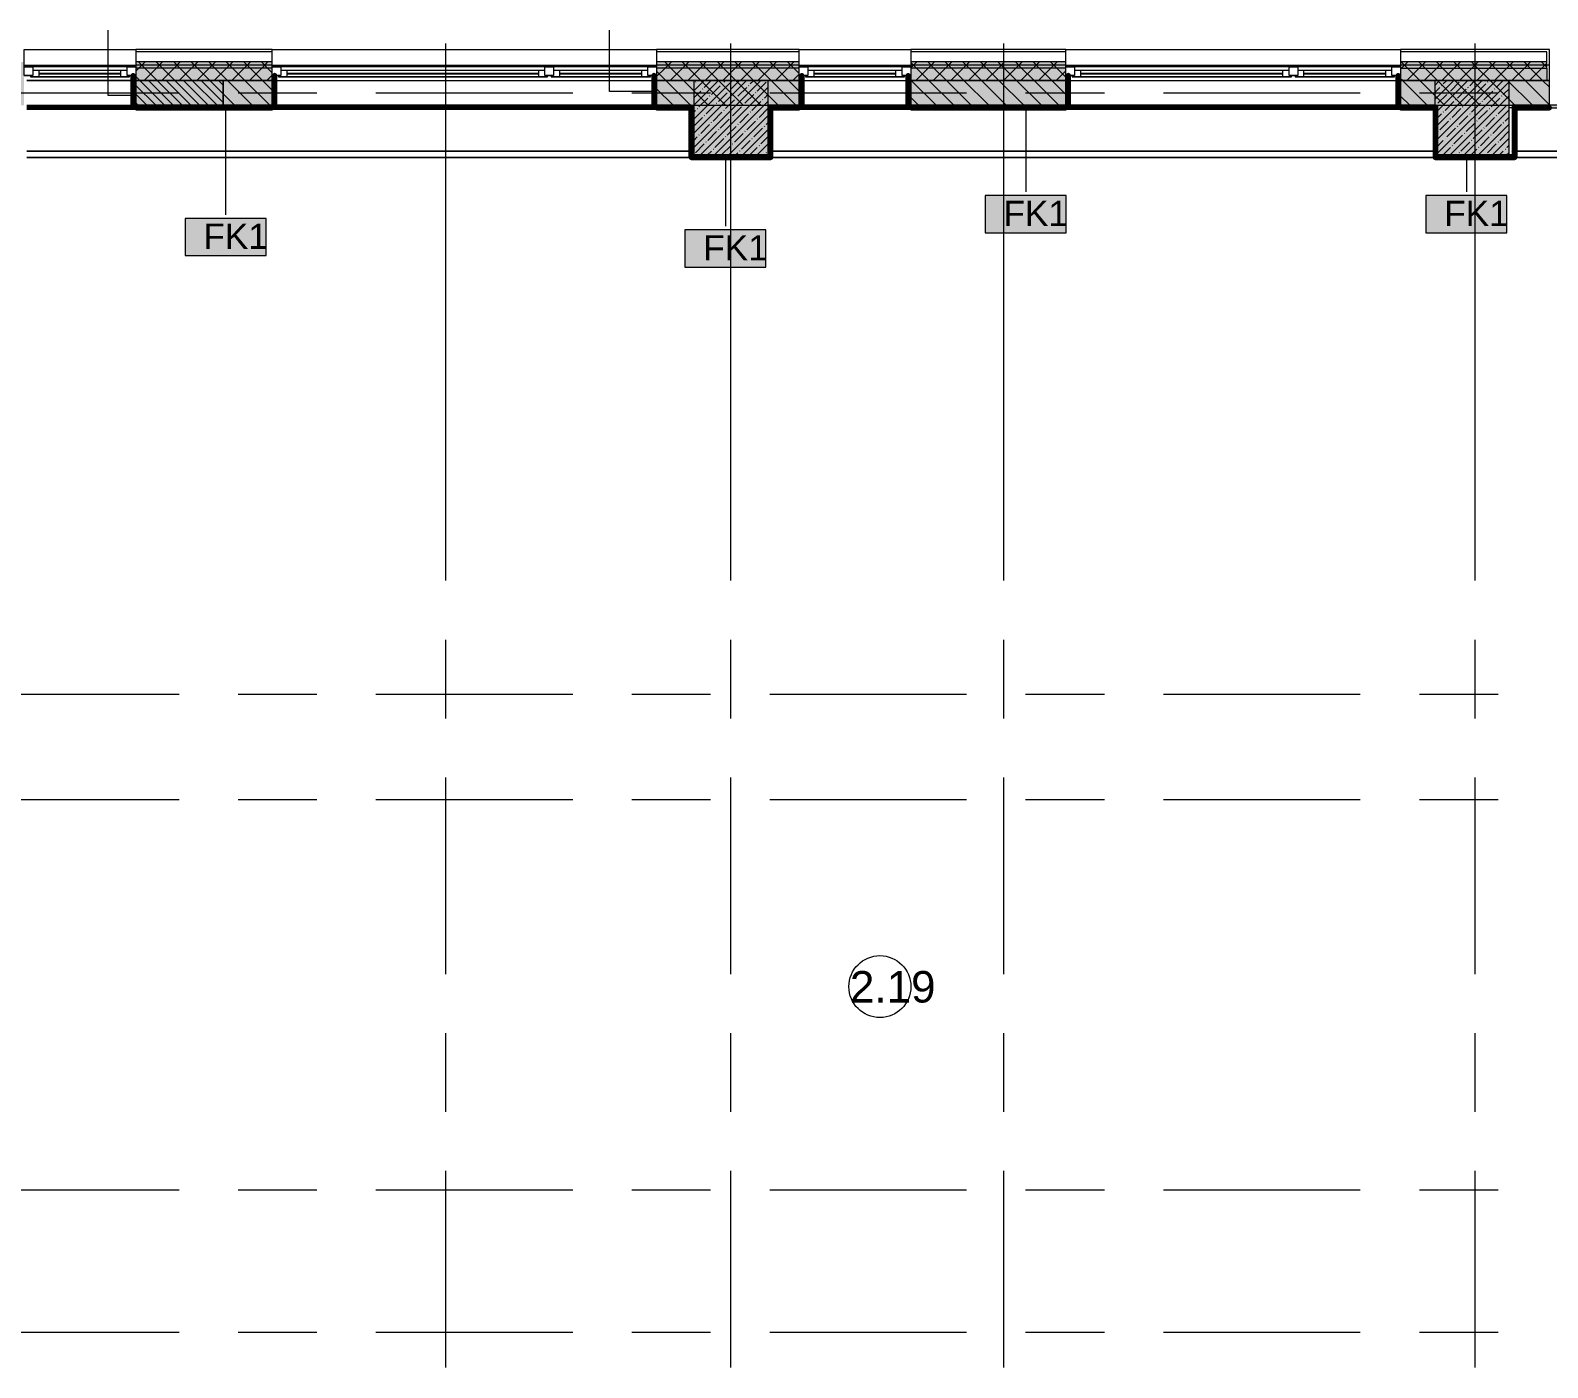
# Model space of a CAD drawing. Header units: millimetres. Extents: x -3817 to 677485, y -22715 to 103890.
# Drawn here: x 376093 to 388329, y 18634 to 29424 of the extents above; entities that cross this region are included whole.
import ezdxf

# ---------------------------------------------------------------- set-up
doc = ezdxf.new("R2010")
doc.units = ezdxf.units.MM
doc.layers.add('PDF _Геометрия', color=7, linetype='Continuous', true_color=0x1d1d1d)
doc.layers.add('PDF _Сплошная заливка', color=7, linetype='Continuous', true_color=0xffffff)
doc.layers.add('PDF _Текст', color=7, linetype='Continuous')
doc.styles.add('PDF GOST-Common', font='arial.ttf')

msp = doc.modelspace()

# ---------------------------------------------------------------- hatches: boundary and pattern name
at = {"layer": 'PDF _Сплошная заливка', "transparency": 33554559}
h = msp.add_hatch(color=256, dxfattribs=at)
h.paths.add_polyline_path([(412424, 29119), (412424, 29169), (407633, 29169), (407633, 29119), (412021, 29119)], flags=0)
h.paths.add_polyline_path([(405133, 29119), (405133, 29169), (403623, 29169), (403623, 29119), (404520, 29119)], flags=0)
h.paths.add_polyline_path([(401519, 29119), (401523, 29119), (401523, 29169), (396143, 29169), (396143, 29119), (400769, 29119)], flags=0)
h.paths.add_polyline_path([(392238, 29119), (392543, 29119), (392543, 29169), (391463, 29169), (391463, 29119)], flags=0)
h.paths.add_polyline_path([(383514, 29119), (384443, 29119), (384443, 29169), (383193, 29169), (383193, 29119)], flags=0)
h.paths.add_polyline_path([(393443, 29119), (395243, 29119), (395243, 29169), (393443, 29169)], flags=0)
h.paths.add_polyline_path([(388323, 29119), (388323, 29169), (387143, 29169), (387143, 29119), (388038, 29119)], flags=0)
h.paths.add_polyline_path([(376943, 29119), (378043, 29119), (378043, 29169), (376943, 29169)], flags=0)
h.paths.add_polyline_path([(376043, 29119), (376043, 29169), (374790, 29169), (374790, 29119), (376012, 29119)], flags=0)
h.paths.add_polyline_path([(382293, 29119), (382293, 29169), (381143, 29169), (381143, 29119), (382014, 29119)], flags=0)
h.paths.add_polyline_path([(371511, 29119), (371690, 29119), (371690, 29169), (369293, 29169), (369293, 29119), (370011, 29119)], flags=0)
h = msp.add_hatch(color=256, dxfattribs=at)
h.paths.add_polyline_path([(412424, 29019), (412424, 29119), (407633, 29119), (407633, 29019), (412021, 29019)], flags=0)
h.paths.add_polyline_path([(401323, 29019), (401523, 29019), (401523, 29119), (396143, 29119), (396143, 29019), (400823, 29019)], flags=0)
h.paths.add_polyline_path([(404033, 29019), (405133, 29019), (405133, 29119), (403623, 29119), (403623, 29019), (403769, 29019)], flags=0)
h.paths.add_polyline_path([(394043, 29019), (395243, 29019), (395243, 29119), (393443, 29119), (393443, 29019), (394017, 29019)], flags=0)
h.paths.add_polyline_path([(392543, 29019), (392543, 29119), (391463, 29119), (391463, 29019), (392517, 29019)], flags=0)
h.paths.add_polyline_path([(388038, 29019), (388323, 29019), (388323, 29119), (387143, 29119), (387143, 29019), (388015, 29019)], flags=0)
h.paths.add_polyline_path([(381143, 29019), (382293, 29019), (382293, 29119), (381143, 29119)], flags=0)
h.paths.add_polyline_path([(369343, 29019), (371690, 29019), (371690, 29119), (369343, 29119)], flags=0)
h.paths.add_polyline_path([(383514, 29019), (384443, 29019), (384443, 29119), (383193, 29119), (383193, 29019)], flags=0)
h.paths.add_polyline_path([(377648, 29019), (378043, 29019), (378043, 29119), (376943, 29119), (376943, 29019), (377513, 29019)], flags=0)
h.paths.add_polyline_path([(374790, 29019), (376043, 29019), (376043, 29119), (374790, 29119)], flags=0)
h = msp.add_hatch(color=256, dxfattribs=at)
h.paths.add_polyline_path([(377513, 28819), (377648, 28819), (377648, 29019), (376943, 29019), (376943, 28819)], flags=0)
h.paths.add_polyline_path([(371690, 28819), (371690, 29019), (370043, 29019), (370043, 28819), (371511, 28819)], flags=0)
h.paths.add_polyline_path([(374790, 28819), (376043, 28819), (376043, 29019), (374790, 29019)], flags=0)
h = msp.add_hatch(color=256, dxfattribs=at)
h.paths.add_polyline_path([(411483, 28819), (411483, 29019), (408433, 29019), (408433, 28819), (411384, 28819)], flags=0)
h.paths.add_polyline_path([(404895, 28819), (405133, 28819), (405133, 29019), (404533, 29019), (404533, 28819), (404873, 28819)], flags=0)
h.paths.add_polyline_path([(407633, 28819), (407933, 28819), (407933, 29019), (407633, 29019), (407633, 28870)], flags=0)
h.paths.add_polyline_path([(400792, 28819), (400823, 28819), (400823, 29019), (398093, 29019), (398093, 28819), (400769, 28819)], flags=0)
h.paths.add_polyline_path([(401323, 28819), (401523, 28819), (401523, 29019), (401323, 29019), (401323, 28870)], flags=0)
h.paths.add_polyline_path([(397018, 28819), (397593, 28819), (397593, 29019), (396143, 29019), (396143, 28819)], flags=0)
h.paths.add_polyline_path([(403769, 28819), (404033, 28819), (404033, 29019), (403623, 29019), (403623, 28819)], flags=0)
h.paths.add_polyline_path([(394043, 28819), (395243, 28819), (395243, 29019), (394043, 29019)], flags=0)
h.paths.add_polyline_path([(384443, 28819), (384443, 29019), (383193, 29019), (383193, 28819), (383514, 28819)], flags=0)
h.paths.add_polyline_path([(392543, 28819), (392543, 29019), (391443, 29019), (391443, 28819), (392517, 28819)], flags=0)
h.paths.add_polyline_path([(387143, 28819), (388343, 28819), (388343, 29019), (387143, 29019)], flags=0)
h.paths.add_polyline_path([(381143, 28819), (382293, 28819), (382293, 29019), (381143, 29019)], flags=0)
h.paths.add_polyline_path([(377648, 28819), (378043, 28819), (378043, 29019), (377648, 29019)], flags=0)
for points in [[(382014, 28419), (382043, 28419), (382043, 29019), (381443, 29019), (381443, 28419)], [(381423, 28419), (381443, 28419), (381443, 28819), (381423, 28819), (381423, 28798)], [(383514, 28799), (387423, 28799), (387423, 28819), (382043, 28819), (382043, 28799), (382764, 28799)], [(387423, 28398), (387443, 28399), (387443, 28819), (387423, 28819), (387422, 28399)], [(393423, 28799), (393423, 28819), (388043, 28819), (388043, 28799), (393267, 28799)], [(388043, 28399), (388063, 28399), (388063, 28799), (388043, 28799), (388043, 28403)], [(382043, 28398), (382064, 28399), (382063, 28419), (381423, 28419), (381423, 28399), (382037, 28399)], [(387443, 28399), (388043, 28399), (388043, 28419), (387443, 28419), (387443, 28403)]]:
    msp.add_hatch(color=256, dxfattribs=at).paths.add_polyline_path(points)
h = msp.add_hatch(color=256, dxfattribs=at)
h.paths.add_polyline_path([(381423, 28799), (381423, 28819), (381143, 28819), (381143, 28799)], flags=0)
h.paths.add_polyline_path([(378043, 28799), (378043, 28819), (376943, 28819), (376943, 28799), (377513, 28799)], flags=0)

# ---------------------------------------------------------------- linework, layer by layer
at = {"layer": 'PDF _Геометрия', "color": 7, "lineweight": 9}
for points in [[(376920, 28898), (376720, 28898), (376720, 29424)], [(381109, 28930), (380763, 28930), (380763, 29424)], [(378043, 29249), (376943, 29249)], [(382293, 29249), (381143, 29249)], [(384443, 29249), (383193, 29249)], [(388323, 29169), (388323, 29249), (388038, 29249), (387143, 29249)], [(378043, 29169), (376943, 29169)], [(378043, 29144), (376943, 29144)], [(382293, 29169), (381143, 29169)], [(382293, 29144), (381143, 29144)], [(384443, 29169), (383193, 29169)], [(384443, 29144), (383193, 29144)], [(388323, 29119), (388323, 29169), (388038, 29169), (387143, 29169)], [(388343, 29144), (387143, 29144)], [(378043, 29119), (376943, 29119)], [(382293, 29119), (381143, 29119)], [(384443, 29119), (383193, 29119)], [(387143, 29119), (388038, 29119), (388323, 29119), (388323, 29019), (388343, 29019), (388323, 29019), (387448, 29019), (387143, 29019), (388038, 29019), (388323, 29019)], [(377667, 28779), (377667, 27936)], [(381423, 28819), (381143, 28819), (381423, 28819), (381443, 28819)], [(382064, 28419), (382063, 28419), (382063, 28799)], [(384120, 28795), (384120, 28121)], [(387423, 28819), (387143, 28819), (387423, 28819), (387443, 28819)], [(387423, 28798), (387423, 28425), (387422, 28425)], [(381423, 28399), (382037, 28399), (382037, 28398)], [(381698, 28399), (381698, 27843)], [(387443, 28399), (387443, 28398)], [(387673, 28421), (387673, 28121)]]:
    msp.add_lwpolyline(points, dxfattribs=at)
at = {"layer": 'PDF _Геометрия', "color": 9, "lineweight": 9, "true_color": 0xc0c0c0}
for points in [[(376043, 29059), (376043, 29269), (376943, 29269), (376943, 29059)], [(378043, 29059), (378043, 29269), (381143, 29269), (381143, 29059)], [(382064, 28819), (382293, 28819), (382293, 29019), (382293, 29269), (381143, 29269), (381143, 29019), (381143, 28819), (381143, 28799), (381423, 28799)], [(388064, 28819), (388343, 28819), (388343, 29019), (388343, 29269), (387143, 29269), (387143, 29019), (387143, 28819), (382043, 28819), (382043, 28799), (382043, 28419), (381443, 28419), (381443, 28819), (382063, 28819)], [(382293, 29059), (382293, 29269), (383193, 29269), (383193, 29059)], [(384443, 29059), (384443, 29269), (387143, 29269), (387143, 29059)], [(378064, 29019), (381122, 29019)], [(382314, 29019), (383172, 29019)], [(384464, 29019), (387122, 29019)], [(376943, 28819), (376943, 28799), (376064, 28799), (376943, 28799)], [(376064, 28819), (376922, 28819)], [(381143, 28819), (381143, 28799), (378043, 28799), (378043, 28819)], [(381143, 28799), (378043, 28799)], [(381423, 28798), (381423, 28419), (381423, 28399)], [(382063, 28799), (387423, 28799)], [(383193, 28799), (382293, 28799)], [(382764, 28819), (382314, 28819)], [(387143, 28799), (384443, 28799)], [(387122, 28819), (386515, 28819)], [(394063, 28799), (394043, 28799), (394043, 28419), (393843, 28419), (393823, 28419), (393443, 28419), (393443, 28819), (393423, 28819), (388043, 28819), (388043, 28799), (388043, 28419), (387443, 28419), (387443, 28819), (388063, 28819)], [(387443, 28399), (388043, 28399), (388063, 28399), (388063, 28799), (393423, 28799), (393423, 28419), (393423, 28399)], [(388043, 28799), (388018, 28799)], [(376064, 28448), (381422, 28448), (376064, 28448)], [(376064, 28398), (381422, 28398), (376064, 28398)], [(381422, 28398), (381422, 28448)], [(382063, 28398), (387423, 28398), (382063, 28398)], [(382064, 28448), (387418, 28448), (382064, 28448)], [(388064, 28448), (393422, 28448), (388064, 28448), (388064, 28398)], [(388064, 28398), (393443, 28398), (388064, 28398)]]:
    msp.add_lwpolyline(points, dxfattribs=at)
for points in [[(376943, 29019), (376943, 28819), (377648, 28819), (378043, 28819), (378043, 29019), (378043, 29269), (376943, 29269)], [(383193, 29019), (383193, 28819), (384443, 28819), (384443, 29019), (384443, 29269), (383193, 29269)], [(376922, 29019), (376064, 29019)], [(376943, 28819), (376943, 29059), (376923, 29059), (376923, 28819)], [(378063, 28819), (378063, 29059), (378043, 29059), (378043, 28819)], [(381143, 28819), (381143, 29059), (381123, 29059), (381123, 28819)], [(382313, 28819), (382313, 29059), (382293, 29059), (382293, 28819)], [(383193, 28819), (383193, 29059), (383173, 29059), (383173, 28819)], [(384463, 28819), (384463, 29059), (384443, 29059), (384443, 28819)], [(387143, 28819), (387143, 29059), (387123, 29059), (387123, 28819)], [(378043, 28819), (376943, 28819), (376943, 28799), (378043, 28799)], [(381122, 28819), (378064, 28819)]]:
    msp.add_lwpolyline(points, close=True, dxfattribs=at)
at = {"layer": 'PDF _Геометрия', "color": 253, "lineweight": 9, "true_color": 0xaaaaaa}
for points in [[(379443, 24984), (379443, 26817), (379443, 29317)], [(381743, 24984), (381743, 26817), (381743, 29317)], [(383943, 24984), (383943, 26817), (383943, 29317)], [(387743, 24984), (387743, 26817), (387743, 29317)], [(376943, 29129), (376043, 29129)], [(381143, 29129), (378043, 29129)], [(383193, 29129), (382293, 29129)], [(387143, 29129), (384443, 29129)], [(376043, 29059), (376113, 29059)], [(376163, 29079), (376823, 29079)], [(376823, 29069), (376163, 29069)], [(376873, 29059), (376943, 29059)], [(378043, 29059), (378113, 29059)], [(378163, 29079), (380193, 29079)], [(380193, 29069), (378163, 29069)], [(380243, 29059), (380313, 29059)], [(380363, 29079), (381023, 29079)], [(381023, 29069), (380363, 29069)], [(381073, 29059), (381143, 29059)], [(382293, 29059), (382363, 29059)], [(382413, 29079), (383073, 29079)], [(383073, 29069), (382413, 29069)], [(383123, 29059), (383193, 29059)], [(384443, 29059), (384513, 29059)], [(384563, 29079), (386193, 29079)], [(386193, 29069), (384563, 29069)], [(386243, 29059), (386313, 29059)], [(386363, 29079), (387023, 29079)], [(387023, 29069), (386363, 29069)], [(387073, 29059), (387143, 29059)], [(375705, 28919), (377293, 28919)], [(377769, 28919), (378404, 28919)], [(378880, 28919), (380468, 28919)], [(380944, 28919), (381579, 28919)], [(382055, 28919), (383643, 28919)], [(384119, 28919), (384754, 28919)], [(385230, 28919), (386818, 28919)], [(387294, 28919), (387929, 28919)], [(379443, 23872), (379443, 24507)], [(381743, 23872), (381743, 24507)], [(383943, 23872), (383943, 24507)], [(387743, 23872), (387743, 24507)], [(375705, 24069), (377293, 24069)], [(377769, 24069), (378404, 24069)], [(378880, 24069), (380468, 24069)], [(380944, 24069), (381579, 24069)], [(382055, 24069), (383643, 24069)], [(384119, 24069), (384754, 24069)], [(385230, 24069), (386818, 24069)], [(387294, 24069), (387929, 24069)], [(379443, 21809), (379443, 23396)], [(381743, 21809), (381743, 23396)], [(383943, 21809), (383943, 23396)], [(387743, 21809), (387743, 23396)], [(375705, 23219), (377293, 23219)], [(377769, 23219), (378404, 23219)], [(378880, 23219), (380468, 23219)], [(380944, 23219), (381579, 23219)], [(382055, 23219), (383643, 23219)], [(384119, 23219), (384754, 23219)], [(385230, 23219), (386818, 23219)], [(387294, 23219), (387929, 23219)], [(379443, 20697), (379443, 21332)], [(381743, 20697), (381743, 21332)], [(383943, 20697), (383943, 21332)], [(387743, 20697), (387743, 21332)], [(379443, 18634), (379443, 20221)], [(381743, 18634), (381743, 20221)], [(383943, 18634), (383943, 20221)], [(387743, 18634), (387743, 20221)], [(375705, 20069), (377293, 20069)], [(377769, 20069), (378404, 20069)], [(378880, 20069), (380468, 20069)], [(380944, 20069), (381579, 20069)], [(382055, 20069), (383643, 20069)], [(384119, 20069), (384754, 20069)], [(385230, 20069), (386818, 20069)], [(387294, 20069), (387929, 20069)], [(375705, 18919), (377293, 18919)], [(377769, 18919), (378404, 18919)], [(378880, 18919), (380468, 18919)], [(380944, 18919), (381579, 18919)], [(382055, 18919), (383643, 18919)], [(384119, 18919), (384754, 18919)], [(385230, 18919), (386818, 18919)], [(387294, 18919), (387929, 18919)]]:
    msp.add_lwpolyline(points, dxfattribs=at)
at = {"layer": 'PDF _Геометрия', "color": 116, "lineweight": 13, "true_color": 0x008040}
for points in [[(376043, 29144), (376943, 29144)], [(378043, 29144), (381143, 29144)], [(382293, 29144), (383193, 29144)], [(384443, 29144), (387143, 29144)]]:
    msp.add_lwpolyline(points, dxfattribs=at)
at = {"layer": 'PDF _Геометрия', "color": 253, "lineweight": 13, "true_color": 0xaaaaaa}
for points in [[(376113, 29129), (376113, 29059), (376043, 29059), (376043, 29129)], [(376943, 29129), (376943, 29059), (376873, 29059), (376873, 29129)], [(378113, 29129), (378113, 29059), (378043, 29059), (378043, 29129)], [(380313, 29129), (380313, 29059), (380243, 29059), (380243, 29129)], [(381143, 29129), (381143, 29059), (381073, 29059), (381073, 29129)], [(382363, 29129), (382363, 29059), (382293, 29059), (382293, 29129)], [(383193, 29129), (383193, 29059), (383123, 29059), (383123, 29129)], [(384513, 29129), (384513, 29059), (384443, 29059), (384443, 29129)], [(386313, 29129), (386313, 29059), (386243, 29059), (386243, 29129)], [(387143, 29129), (387143, 29059), (387073, 29059), (387073, 29129)], [(376093, 29049), (376893, 29049), (376893, 29059), (376873, 29059), (376873, 29099), (376113, 29099), (376113, 29059), (376093, 29059)], [(378093, 29049), (380263, 29049), (380263, 29059), (380243, 29059), (380243, 29099), (378113, 29099), (378113, 29059), (378093, 29059)], [(380293, 29049), (381093, 29049), (381093, 29059), (381073, 29059), (381073, 29099), (380313, 29099), (380313, 29059), (380293, 29059)], [(382343, 29049), (383143, 29049), (383143, 29059), (383123, 29059), (383123, 29099), (382363, 29099), (382363, 29059), (382343, 29059)], [(384493, 29049), (386263, 29049), (386263, 29059), (386243, 29059), (386243, 29099), (384513, 29099), (384513, 29059), (384493, 29059)], [(386293, 29049), (387093, 29049), (387093, 29059), (387073, 29059), (387073, 29099), (386313, 29099), (386313, 29059), (386293, 29059)]]:
    msp.add_lwpolyline(points, close=True, dxfattribs=at)
at = {"layer": 'PDF _Геометрия', "lineweight": 9}
for points in [[(376943, 29093), (376969, 29119), (377019, 29169)], [(377316, 28819), (377116, 29019), (377016, 29119), (376966, 29169)], [(377010, 29019), (377110, 29119), (377160, 29169)], [(377458, 28819), (377258, 29019), (377158, 29119), (377108, 29169)], [(377152, 29019), (377252, 29119), (377302, 29169)], [(377599, 28819), (377399, 29019), (377299, 29119), (377249, 29169)], [(377293, 29019), (377393, 29119), (377443, 29169)], [(377740, 28819), (377648, 28912), (377540, 29019), (377440, 29119), (377390, 29169)], [(377435, 29019), (377535, 29119), (377585, 29169)], [(377882, 28819), (377682, 29019), (377582, 29119), (377532, 29169)], [(377576, 29019), (377676, 29119), (377726, 29169)], [(378023, 28819), (377823, 29019), (377723, 29119), (377673, 29169)], [(377717, 29019), (377817, 29119), (377867, 29169)], [(378043, 28941), (377965, 29019), (377865, 29119), (377815, 29169)], [(377859, 29019), (377959, 29119), (378009, 29169)], [(378043, 29082), (378006, 29119), (377956, 29169)], [(381143, 29051), (381212, 29119), (381262, 29169)], [(381559, 28819), (381359, 29019), (381259, 29119), (381209, 29169)], [(381253, 29019), (381353, 29119), (381403, 29169)], [(381700, 28819), (381500, 29019), (381400, 29119), (381350, 29169)], [(381394, 29019), (381494, 29119), (381544, 29169)], [(381842, 28819), (381642, 29019), (381542, 29119), (381492, 29169)], [(381536, 29019), (381636, 29119), (381686, 29169)], [(381983, 28819), (381783, 29019), (381683, 29119), (381633, 29169)], [(381677, 29019), (381777, 29119), (381827, 29169)], [(382124, 28819), (381924, 29019), (381824, 29119), (381774, 29169)], [(381819, 29019), (381919, 29119), (381969, 29169)], [(382266, 28819), (382066, 29019), (381966, 29119), (381916, 29169)], [(381960, 29019), (382060, 29119), (382110, 29169)], [(382293, 28934), (382207, 29019), (382107, 29119), (382057, 29169)], [(382101, 29019), (382201, 29119), (382251, 29169)], [(382293, 29075), (382249, 29119), (382199, 29169)], [(383193, 29120), (383241, 29169)], [(383539, 28819), (383339, 29019), (383239, 29119), (383193, 29165)], [(383233, 29019), (383333, 29119), (383383, 29169)], [(383680, 28819), (383480, 29019), (383380, 29119), (383330, 29169)], [(383374, 29019), (383474, 29119), (383524, 29169)], [(383821, 28819), (383621, 29019), (383521, 29119), (383471, 29169)], [(383516, 29019), (383616, 29119), (383666, 29169)], [(383963, 28819), (383763, 29019), (383663, 29119), (383613, 29169)], [(383657, 29019), (383757, 29119), (383807, 29169)], [(384104, 28819), (383904, 29019), (383804, 29119), (383754, 29169)], [(383799, 29019), (383899, 29119), (383949, 29169)], [(384246, 28819), (384046, 29019), (383946, 29119), (383896, 29169)], [(383940, 29019), (384040, 29119), (384090, 29169)], [(384387, 28819), (384187, 29019), (384087, 29119), (384037, 29169)], [(384081, 29019), (384181, 29119), (384231, 29169)], [(384443, 28905), (384329, 29019), (384229, 29119), (384179, 29169)], [(384223, 29019), (384323, 29119), (384373, 29169)], [(384443, 29046), (384370, 29119), (384320, 29169)], [(387143, 29111), (387151, 29119), (387201, 29169)], [(387498, 28819), (387298, 29019), (387198, 29119), (387148, 29169)], [(387193, 29019), (387293, 29119), (387343, 29169)], [(387640, 28819), (387440, 29019), (387340, 29119), (387290, 29169)], [(387334, 29019), (387434, 29119), (387484, 29169)], [(387781, 28819), (387581, 29019), (387481, 29119), (387431, 29169)], [(387475, 29019), (387575, 29119), (387625, 29169)], [(387923, 28819), (387723, 29019), (387623, 29119), (387573, 29169)], [(387617, 29019), (387717, 29119), (387767, 29169)], [(388064, 28819), (387864, 29019), (387764, 29119), (387714, 29169)], [(387758, 29019), (387858, 29119), (387908, 29169)], [(388206, 28819), (388006, 29019), (387906, 29119), (387856, 29169)], [(387900, 29019), (388000, 29119), (388050, 29169)], [(388343, 28823), (388147, 29019), (388047, 29119), (387997, 29169)], [(388041, 29019), (388141, 29119), (388191, 29169)], [(388343, 28965), (388288, 29019), (388188, 29119), (388138, 29169)], [(388183, 29019), (388283, 29119), (388323, 29159)], [(388323, 29126), (388280, 29169)], [(377175, 28819), (376975, 29019), (376943, 29051)], [(377245, 28819), (377045, 29019)], [(377387, 28819), (377187, 29019)], [(377528, 28819), (377328, 29019)], [(377648, 28841), (377470, 29019)], [(377648, 28982), (377611, 29019)], [(378000, 29019), (378043, 29062)], [(381417, 28819), (381217, 29019), (381143, 29093)], [(381443, 28935), (381527, 29019)], [(381443, 28821), (381641, 29019)], [(381443, 28707), (381755, 29019)], [(381443, 28593), (381869, 29019)], [(381443, 28479), (381983, 29019)], [(381456, 29006), (381459, 29008)], [(381528, 28963), (381584, 29019)], [(381684, 29006), (381698, 29019)], [(381741, 28949), (381812, 29019)], [(381898, 28991), (381926, 29019)], [(381955, 28934), (382027, 29006)], [(382243, 29019), (382293, 29069)], [(383397, 28819), (383197, 29019), (383193, 29023)], [(384364, 29019), (384443, 29098)], [(387357, 28819), (387157, 29019), (387143, 29033)], [(387418, 28980), (387455, 29017)], [(387418, 28866), (387569, 29017)], [(387418, 28752), (387683, 29017)], [(387418, 28638), (387797, 29017)], [(387418, 28524), (387911, 29017)], [(387425, 28417), (388018, 29009)], [(387487, 28991), (387512, 29017)], [(387544, 28934), (387615, 29006)], [(387700, 28977), (387740, 29017)], [(387843, 29006), (387845, 29008)], [(387914, 28963), (387968, 29017)], [(377104, 28819), (376943, 28980)], [(377033, 28819), (376943, 28909)], [(381276, 28819), (381143, 28952)], [(381443, 28878), (381499, 28934)], [(381485, 28806), (381556, 28877)], [(381497, 28419), (382043, 28965)], [(381513, 28949), (381516, 28951)], [(381570, 28892), (381573, 28894)], [(381585, 28906), (381656, 28977)], [(381642, 28849), (381713, 28920)], [(381670, 28991), (381672, 28994)], [(381727, 28934), (381730, 28937)], [(381784, 28877), (381787, 28880)], [(381798, 28892), (381870, 28963)], [(381855, 28835), (381927, 28906)], [(381884, 28977), (381886, 28980)], [(381941, 28920), (381943, 28923)], [(382012, 28877), (382043, 28908)], [(383256, 28819), (383193, 28882)], [(387216, 28819), (387143, 28892)], [(387418, 28923), (387458, 28963)], [(387444, 28835), (387515, 28906)], [(387472, 28977), (387475, 28980)], [(387529, 28920), (387532, 28923)], [(387539, 28417), (388018, 28895)], [(387601, 28877), (387672, 28949)], [(387658, 28820), (387729, 28892)], [(387686, 28963), (387689, 28965)], [(387743, 28906), (387746, 28908)], [(387758, 28920), (387829, 28991)], [(387815, 28863), (387886, 28934)], [(387872, 28806), (387943, 28877)], [(387900, 28949), (387902, 28951)], [(387957, 28892), (387959, 28894)], [(387971, 28906), (388018, 28952)], [(376963, 28819), (376943, 28838)], [(381443, 28764), (381456, 28778)], [(381471, 28792), (381473, 28794)], [(381542, 28749), (381613, 28820)], [(381599, 28692), (381670, 28763)], [(381611, 28419), (382043, 28851)], [(381627, 28835), (381630, 28837)], [(381684, 28778), (381687, 28780)], [(381699, 28792), (381770, 28863)], [(381756, 28735), (381827, 28806)], [(381841, 28820), (381844, 28823)], [(381898, 28763), (381901, 28766)], [(381912, 28778), (381984, 28849)], [(381970, 28721), (382041, 28792)], [(381998, 28863), (382000, 28866)], [(387430, 28820), (387432, 28823)], [(387487, 28763), (387489, 28766)], [(387501, 28778), (387572, 28849)], [(387558, 28721), (387629, 28792)], [(387586, 28863), (387589, 28866)], [(387643, 28806), (387646, 28808)], [(387653, 28417), (388018, 28781)], [(387715, 28763), (387786, 28835)], [(387772, 28706), (387843, 28778)], [(387800, 28849), (387803, 28851)], [(387857, 28792), (387860, 28794)], [(387929, 28749), (388000, 28820)], [(388014, 28835), (388016, 28837)], [(381443, 28650), (381513, 28721)], [(381499, 28592), (381570, 28664)], [(381528, 28735), (381530, 28737)], [(381585, 28678), (381587, 28680)], [(381656, 28635), (381727, 28706)], [(381713, 28578), (381784, 28649)], [(381725, 28419), (382043, 28737)], [(381741, 28721), (381744, 28723)], [(381798, 28664), (381801, 28666)], [(381813, 28678), (381884, 28749)], [(381870, 28621), (381941, 28692)], [(381927, 28564), (381998, 28635)], [(381955, 28706), (381958, 28709)], [(382012, 28649), (382015, 28652)], [(382027, 28664), (382043, 28680)], [(387418, 28695), (387472, 28749)], [(387458, 28621), (387529, 28692)], [(387515, 28564), (387586, 28635)], [(387544, 28706), (387546, 28709)], [(387601, 28649), (387603, 28652)], [(387615, 28664), (387686, 28735)], [(387672, 28607), (387743, 28678)], [(387700, 28749), (387703, 28751)], [(387758, 28692), (387760, 28694)], [(387767, 28417), (388018, 28667)], [(387815, 28635), (387817, 28637)], [(387829, 28649), (387900, 28721)], [(387886, 28592), (387957, 28664)], [(387914, 28735), (387917, 28737)], [(387971, 28678), (387974, 28680)], [(387986, 28692), (388018, 28724)], [(381443, 28536), (381471, 28564)], [(381485, 28578), (381487, 28580)], [(381542, 28521), (381544, 28523)], [(381556, 28535), (381627, 28607)], [(381613, 28478), (381684, 28550)], [(381642, 28621), (381644, 28623)], [(381699, 28564), (381701, 28566)], [(381756, 28507), (381758, 28509)], [(381770, 28521), (381841, 28592)], [(381827, 28464), (381898, 28535)], [(381839, 28419), (382043, 28623)], [(381855, 28607), (381858, 28609)], [(381912, 28550), (381915, 28552)], [(381984, 28507), (382043, 28566)], [(387418, 28581), (387430, 28592)], [(387418, 28466), (387487, 28535)], [(387444, 28607), (387446, 28609)], [(387501, 28550), (387503, 28552)], [(387572, 28507), (387643, 28578)], [(387629, 28450), (387700, 28521)], [(387658, 28592), (387660, 28595)], [(387715, 28535), (387717, 28538)], [(387729, 28550), (387800, 28621)], [(387786, 28492), (387857, 28564)], [(387872, 28578), (387874, 28580)], [(387881, 28417), (388018, 28553)], [(387929, 28521), (387931, 28523)], [(387943, 28535), (388014, 28607)], [(381443, 28422), (381444, 28424)], [(381456, 28435), (381528, 28507)], [(381554, 28419), (381585, 28450)], [(381599, 28464), (381601, 28466)], [(381670, 28421), (381741, 28492)], [(381782, 28419), (381798, 28435)], [(381813, 28450), (381815, 28452)], [(381896, 28419), (381955, 28478)], [(381953, 28419), (382043, 28509)], [(381970, 28492), (381972, 28495)], [(382010, 28419), (382012, 28421)], [(382027, 28435), (382029, 28438)], [(382041, 28450), (382043, 28452)], [(387482, 28417), (387544, 28478)], [(387558, 28492), (387560, 28495)], [(387596, 28417), (387601, 28421)], [(387615, 28435), (387617, 28438)], [(387710, 28417), (387758, 28464)], [(387772, 28478), (387774, 28481)], [(387829, 28421), (387831, 28424)], [(387843, 28435), (387914, 28507)], [(387938, 28417), (387971, 28450)], [(387986, 28464), (387988, 28466)], [(387995, 28417), (388018, 28439)], [(388000, 28478), (388018, 28496)]]:
    msp.add_lwpolyline(points, dxfattribs=at)
at = {"layer": 'PDF _Геометрия', "color": 253, "lineweight": 13, "true_color": 0xaaaaaa}
for points in [[(376893, 29049), (376093, 29049)], [(376163, 29049), (376163, 29099)], [(376823, 29049), (376823, 29099)], [(380263, 29049), (378093, 29049)], [(378163, 29049), (378163, 29099)], [(380193, 29049), (380193, 29099)], [(381093, 29049), (380293, 29049)], [(380363, 29049), (380363, 29099)], [(381023, 29049), (381023, 29099)], [(383143, 29049), (382343, 29049)], [(382413, 29049), (382413, 29099)], [(383073, 29049), (383073, 29099)], [(386263, 29049), (384493, 29049)], [(384563, 29049), (384563, 29099)], [(386193, 29049), (386193, 29099)], [(387093, 29049), (386293, 29049)], [(386363, 29049), (386363, 29099)], [(387023, 29049), (387023, 29099)]]:
    msp.add_lwpolyline(points, dxfattribs=at)
at = {"layer": 'PDF _Геометрия', "color": 7, "lineweight": 70, "true_color": 0xffd2ff}
for points in [[(376923, 28819), (376923, 29059), (376922, 29059), (376922, 28819)], [(378064, 28819), (378064, 29059), (378063, 29059), (378063, 28819)], [(381123, 28819), (381123, 29059), (381122, 29059), (381122, 28819)], [(382314, 28819), (382314, 29059), (382313, 29059), (382313, 28819)], [(383173, 28819), (383173, 29059), (383172, 29059), (383172, 28819)], [(384464, 28819), (384464, 29059), (384463, 29059), (384463, 28819)], [(387123, 28819), (387123, 29059), (387122, 29059), (387122, 28819)]]:
    msp.add_lwpolyline(points, close=True, dxfattribs=at)
at = {"layer": 'PDF _Геометрия', "color": 7, "lineweight": 9}
for points in [[(378043, 29019), (377648, 29019), (377648, 28819), (377648, 29019), (376943, 29019), (377648, 29019)], [(382293, 29019), (381143, 29019)], [(382043, 28419), (382043, 29019), (381443, 29019), (381443, 28419)], [(384443, 29019), (383193, 29019)], [(388018, 28417), (388018, 29017), (387418, 29017), (387418, 28417)], [(384446, 28090), (383793, 28090), (383793, 27790), (384446, 27790)], [(388000, 28090), (387347, 28090), (387347, 27790), (388000, 27790)], [(377994, 27906), (377341, 27906), (377341, 27606), (377994, 27606)], [(382025, 27813), (381372, 27813), (381372, 27513), (382025, 27513)]]:
    msp.add_lwpolyline(points, close=True, dxfattribs=at)
at = {"layer": 'PDF _Геометрия', "color": 253, "lineweight": 9, "true_color": 0x9b9b9b}
for points in [[(378045, 29035), (378043, 29032)], [(381143, 29037), (381140, 29032)], [(381141, 29016), (381143, 29016)], [(381143, 28999), (381141, 29002)], [(382307, 28995), (382302, 29004)], [(383183, 29046), (383193, 29046)], [(384449, 29033), (384444, 29024)], [(387127, 28998), (387123, 29005)], [(387139, 29059), (387136, 29054)], [(376935, 28955), (376943, 28955)], [(376935, 28894), (376943, 28894)], [(376943, 28894), (376939, 28888)], [(376943, 28897), (376941, 28900)], [(378052, 28926), (378047, 28917)], [(378063, 28908), (378060, 28913)], [(378063, 28985), (378063, 28985)], [(382299, 28955), (382309, 28955)], [(382299, 28894), (382309, 28894)], [(382313, 28990), (382312, 28989)], [(383175, 28959), (383173, 28955)], [(383183, 28924), (383193, 28924)], [(383193, 28984), (383190, 28989)], [(384443, 28985), (384443, 28985)], [(384443, 28924), (384443, 28924)], [(384443, 28891), (384443, 28892)], [(384461, 28992), (384456, 28983)], [(384463, 28979), (384461, 28983)], [(387123, 28985), (387125, 28985)], [(387123, 28924), (387125, 28924)], [(387143, 28909), (387141, 28912)], [(376943, 28802), (376945, 28802)], [(376967, 28813), (376962, 28805)], [(376996, 28802), (377006, 28802)], [(377005, 28819), (377003, 28816)], [(377034, 28801), (377029, 28810)], [(377141, 28799), (377138, 28803)], [(377148, 28802), (377158, 28802)], [(377171, 28801), (377170, 28799)], [(377212, 28812), (377207, 28803)], [(377240, 28802), (377250, 28802)], [(377280, 28808), (377275, 28799)], [(377317, 28799), (377316, 28800)], [(377331, 28802), (377341, 28802)], [(377416, 28811), (377411, 28819)], [(377428, 28819), (377427, 28818)], [(377514, 28802), (377524, 28802)], [(377526, 28807), (377522, 28799)], [(377594, 28803), (377592, 28799)], [(377605, 28802), (377615, 28802)], [(377666, 28802), (377676, 28802)], [(377729, 28816), (377727, 28819)], [(377814, 28817), (377808, 28808)], [(377819, 28802), (377829, 28802)], [(377839, 28809), (377834, 28817)], [(377880, 28799), (377876, 28806)], [(377910, 28802), (377920, 28802)], [(377975, 28817), (377974, 28819)], [(378002, 28802), (378012, 28802)], [(378018, 28805), (378014, 28799)], [(378048, 28858), (378043, 28849)], [(378063, 28863), (378063, 28863)], [(381141, 28819), (381138, 28825)], [(381141, 28833), (381143, 28833)], [(381143, 28816), (381143, 28816)], [(381172, 28802), (381182, 28802)], [(381263, 28802), (381273, 28802)], [(381321, 28813), (381317, 28819)], [(381354, 28802), (381364, 28802)], [(381363, 28802), (381357, 28810)], [(381363, 28809), (381358, 28800)], [(381405, 28819), (381400, 28811)], [(381423, 28772), (381425, 28772)], [(381431, 28806), (381426, 28815)], [(382062, 28748), (382057, 28757)], [(382168, 28809), (382163, 28818)], [(382210, 28813), (382205, 28804)], [(382208, 28802), (382218, 28802)], [(382249, 28819), (382247, 28815)], [(382294, 28835), (382293, 28833)], [(382299, 28802), (382309, 28802)], [(382313, 28863), (382310, 28868)], [(382360, 28802), (382370, 28802)], [(382414, 28800), (382414, 28799)], [(382456, 28811), (382451, 28803)], [(382482, 28814), (382479, 28819)], [(382513, 28802), (382523, 28802)], [(382524, 28807), (382519, 28799)], [(382550, 28818), (382549, 28819)], [(382591, 28807), (382586, 28816)], [(382604, 28802), (382614, 28802)], [(382631, 28799), (382628, 28805)], [(382672, 28819), (382670, 28817)], [(382696, 28802), (382706, 28802)], [(382727, 28815), (382725, 28819)], [(382770, 28806), (382766, 28799)], [(382838, 28802), (382836, 28799)], [(382878, 28802), (382888, 28802)], [(382905, 28812), (382901, 28819)], [(382947, 28801), (382942, 28810)], [(382970, 28802), (382980, 28802)], [(383015, 28805), (383010, 28814)], [(383031, 28802), (383041, 28802)], [(383053, 28799), (383051, 28803)], [(383057, 28816), (383052, 28808)], [(383094, 28819), (383094, 28819)], [(383183, 28802), (383193, 28802)], [(383192, 28802), (383187, 28811)], [(383193, 28868), (383192, 28867)], [(383261, 28804), (383258, 28799)], [(383275, 28802), (383285, 28802)], [(383303, 28815), (383298, 28807)], [(383370, 28799), (383365, 28808)], [(383371, 28811), (383366, 28802)], [(383366, 28802), (383376, 28802)], [(383476, 28799), (383475, 28801)], [(383549, 28802), (383559, 28802)], [(383617, 28810), (383612, 28801)], [(383640, 28802), (383650, 28802)], [(383685, 28806), (383681, 28799)], [(383701, 28802), (383711, 28802)], [(383752, 28809), (383747, 28817)], [(383854, 28802), (383864, 28802)], [(383903, 28819), (383899, 28811)], [(383945, 28802), (383955, 28802)], [(384037, 28802), (384047, 28802)], [(384066, 28814), (384063, 28819)], [(384108, 28808), (384103, 28799)], [(384134, 28818), (384133, 28819)], [(384150, 28819), (384145, 28810)], [(384175, 28807), (384170, 28815)], [(384215, 28799), (384212, 28804)], [(384218, 28815), (384213, 28806)], [(384220, 28802), (384230, 28802)], [(384311, 28815), (384309, 28819)], [(384311, 28802), (384321, 28802)], [(384372, 28802), (384382, 28802)], [(384443, 28833), (384443, 28833)], [(384464, 28814), (384459, 28805)], [(384463, 28874), (384463, 28873)], [(384489, 28812), (384485, 28819)], [(384524, 28802), (384534, 28802)], [(384531, 28801), (384526, 28809)], [(384532, 28810), (384527, 28801)], [(384599, 28805), (384594, 28813)], [(384616, 28802), (384626, 28802)], [(384637, 28799), (384635, 28802)], [(384707, 28802), (384717, 28802)], [(384748, 28819), (384746, 28815)], [(384776, 28802), (384771, 28811)], [(384890, 28802), (384900, 28802)], [(384913, 28801), (384913, 28799)], [(384954, 28799), (384949, 28808)], [(384955, 28812), (384950, 28803)], [(384982, 28802), (384992, 28802)], [(384995, 28819), (384992, 28814)], [(385042, 28802), (385053, 28802)], [(385060, 28799), (385059, 28800)], [(385065, 28819), (385060, 28810)], [(385159, 28799), (385159, 28799)], [(385195, 28802), (385205, 28802)], [(385286, 28802), (385296, 28802)], [(385310, 28818), (385305, 28809)], [(385336, 28808), (385331, 28817)], [(385379, 28814), (385373, 28805)], [(385378, 28802), (385388, 28802)], [(385561, 28802), (385571, 28802)], [(385593, 28819), (385593, 28819)], [(385650, 28813), (385646, 28819)], [(385652, 28802), (385662, 28802)], [(385713, 28802), (385723, 28802)], [(385718, 28817), (385717, 28819)], [(385759, 28806), (385754, 28815)], [(385760, 28804), (385757, 28799)], [(385799, 28799), (385796, 28804)], [(385802, 28815), (385797, 28807)], [(385839, 28819), (385839, 28818)], [(385865, 28802), (385876, 28802)], [(385895, 28814), (385893, 28819)], [(385910, 28819), (385907, 28814)], [(385957, 28802), (385967, 28802)], [(386006, 28803), (386004, 28799)], [(386048, 28802), (386058, 28802)], [(386073, 28811), (386069, 28819)], [(386074, 28799), (386074, 28799)], [(386115, 28800), (386110, 28809)], [(386156, 28819), (386152, 28813)], [(386183, 28804), (386178, 28813)], [(386221, 28799), (386219, 28802)], [(386225, 28817), (386220, 28809)], [(386231, 28802), (386241, 28802)], [(386323, 28802), (386333, 28802)], [(386361, 28801), (386355, 28810)], [(386384, 28802), (386394, 28802)], [(386538, 28799), (386533, 28807)], [(386536, 28802), (386546, 28802)], [(386607, 28808), (386602, 28799)], [(386627, 28802), (386638, 28802)], [(386643, 28799), (386643, 28800)], [(386649, 28819), (386644, 28811)], [(386719, 28802), (386729, 28802)], [(386754, 28819), (386753, 28818)], [(386853, 28807), (386848, 28799)], [(386878, 28819), (386878, 28819)], [(386902, 28802), (386912, 28802)], [(386920, 28808), (386915, 28816)], [(386921, 28803), (386919, 28799)], [(386993, 28802), (387003, 28802)], [(387001, 28819), (386999, 28817)], [(387054, 28802), (387064, 28802)], [(387071, 28819), (387067, 28812)], [(387123, 28833), (387125, 28833)], [(387129, 28859), (387124, 28850)], [(387167, 28802), (387165, 28799)], [(387207, 28802), (387217, 28802)], [(387234, 28813), (387230, 28819)], [(387298, 28802), (387308, 28802)], [(387302, 28817), (387301, 28819)], [(387343, 28806), (387338, 28814)], [(387382, 28799), (387380, 28803)], [(387389, 28802), (387400, 28802)], [(388060, 28802), (388070, 28802)], [(388082, 28802), (388080, 28799)], [(388122, 28799), (388117, 28807)], [(388227, 28799), (388227, 28799)], [(388243, 28802), (388253, 28802)], [(388301, 28816), (388296, 28807)], [(381423, 28650), (381425, 28650)], [(382051, 28658), (382046, 28650)], [(382055, 28726), (382050, 28718)], [(382055, 28741), (382063, 28741)], [(382063, 28686), (382061, 28689)], [(387423, 28741), (387430, 28741)], [(387431, 28715), (387426, 28724)], [(388043, 28752), (388043, 28752)], [(388047, 28681), (388043, 28674)], [(388058, 28639), (388053, 28630)], [(388062, 28658), (388057, 28666)], [(388060, 28680), (388063, 28680)], [(381423, 28528), (381425, 28528)], [(381435, 28627), (381429, 28618)], [(381443, 28581), (381441, 28577)], [(382048, 28529), (382043, 28537)], [(382059, 28570), (382054, 28579)], [(382055, 28559), (382063, 28559)], [(382062, 28617), (382057, 28608)], [(387427, 28581), (387423, 28575)], [(387423, 28559), (387430, 28559)], [(388060, 28589), (388063, 28589)], [(381423, 28437), (381425, 28437)], [(381436, 28492), (381431, 28501)], [(381446, 28406), (381456, 28406)], [(381481, 28413), (381478, 28419)], [(381523, 28402), (381518, 28410)], [(381585, 28399), (381584, 28399)], [(381591, 28406), (381586, 28414)], [(381598, 28406), (381608, 28406)], [(381626, 28411), (381621, 28402)], [(381630, 28399), (381628, 28403)], [(381666, 28419), (381663, 28413)], [(381690, 28406), (381700, 28406)], [(381736, 28418), (381731, 28409)], [(381769, 28403), (381764, 28411)], [(381781, 28406), (381791, 28406)], [(381947, 28400), (381942, 28409)], [(381964, 28406), (381974, 28406)], [(381982, 28417), (381977, 28408)], [(382050, 28413), (382045, 28404)], [(382052, 28461), (382047, 28469)], [(382053, 28398), (382051, 28401)], [(382055, 28498), (382063, 28498)], [(382055, 28406), (382064, 28406)], [(387422, 28406), (387430, 28406)], [(387423, 28498), (387430, 28498)], [(387434, 28472), (387429, 28463)], [(387462, 28417), (387461, 28419)], [(387481, 28406), (387491, 28406)], [(387504, 28406), (387499, 28414)], [(387509, 28419), (387508, 28417)], [(387543, 28399), (387541, 28403)], [(387633, 28406), (387643, 28406)], [(387640, 28414), (387637, 28419)], [(387675, 28403), (387673, 28399)], [(387717, 28414), (387712, 28405)], [(387725, 28406), (387735, 28406)], [(387755, 28419), (387754, 28416)], [(387818, 28411), (387813, 28419)], [(387816, 28406), (387826, 28406)], [(387826, 28419), (387822, 28412)], [(387859, 28400), (387854, 28408)], [(387921, 28401), (387920, 28399)], [(387927, 28404), (387922, 28412)], [(387965, 28399), (387964, 28401)], [(387999, 28406), (388009, 28406)], [(388048, 28438), (388043, 28447)], [(388060, 28467), (388063, 28467)]]:
    msp.add_lwpolyline(points, dxfattribs=at)
at = {"layer": 'PDF _Геометрия', "color": 231, "lineweight": 53, "true_color": 0xff80c0}
for points in [[(376064, 28799), (376943, 28799)], [(376943, 28798), (376064, 28798)], [(378043, 28799), (381143, 28799)], [(381143, 28798), (378043, 28798)], [(382293, 28799), (383193, 28799)], [(383193, 28798), (382293, 28798)], [(384443, 28799), (387143, 28799)], [(387143, 28798), (384443, 28798)]]:
    msp.add_lwpolyline(points, dxfattribs=at)
at = {"layer": 'PDF _Геометрия', "color": 231, "lineweight": 70, "true_color": 0xff80c0}
for points in [[(376943, 28798), (378043, 28798), (378043, 28799), (376943, 28799)], [(383193, 28798), (384263, 28798), (384263, 28799), (383193, 28799)], [(384263, 28798), (384443, 28798), (384443, 28799), (384263, 28799)]]:
    msp.add_lwpolyline(points, close=True, dxfattribs=at)
for points in [[(381423, 28799), (381143, 28799), (381143, 28798), (381422, 28798), (381422, 28398), (381423, 28398), (382043, 28398), (382063, 28398), (382064, 28398), (382064, 28399), (382064, 28419), (382064, 28798), (382293, 28798), (382293, 28799), (382064, 28799), (382064, 28819)], [(381423, 28399), (381423, 28798)], [(382063, 28819), (382063, 28799)], [(387423, 28799), (387143, 28799), (387143, 28798), (387422, 28798), (387422, 28419), (387422, 28399), (387422, 28398), (387423, 28398), (387443, 28398), (388064, 28398), (388064, 28399), (388064, 28798), (388343, 28798), (388343, 28799), (388064, 28799), (388064, 28819)], [(388063, 28819), (388063, 28399), (388043, 28399), (387443, 28399)]]:
    msp.add_lwpolyline(points, dxfattribs=at)
at = {"layer": 'PDF _Геометрия', "color": 231, "lineweight": 9, "true_color": 0xff80c0}
for points in [[(381423, 28798), (381423, 28799)], [(382064, 28819), (382063, 28819)], [(382063, 28799), (382063, 28419)], [(387423, 28425), (387423, 28798), (387423, 28799)], [(388064, 28819), (388063, 28819)], [(382037, 28399), (381423, 28399)]]:
    msp.add_lwpolyline(points, dxfattribs=at)
at = {"layer": 'PDF _Геометрия', "color": 7, "lineweight": 9}
msp.add_circle((382944, 21708), 250, dxfattribs=at)
msp.add_circle((382944, 21708), 250, dxfattribs=at)
at = {"layer": 'PDF _Сплошная заливка', "color": 7, "lineweight": 35, "true_color": 0xffd2ff, "transparency": 33554559}
for points in [[(376922, 28819), (376923, 28819), (376922, 29059)], [(378063, 28819), (378064, 28819), (378063, 29059)], [(381122, 28819), (381123, 28819), (381122, 29059)], [(382313, 28819), (382314, 28819), (382313, 29059)], [(383172, 28819), (383173, 28819), (383172, 29059)], [(384463, 28819), (384464, 28819), (384463, 29059)], [(387122, 28819), (387123, 28819), (387122, 29059)]]:
    msp.add_solid(points, dxfattribs=at)
at = {"layer": 'PDF _Сплошная заливка', "lineweight": 35, "transparency": 33554559}
for points in [[(376923, 28819), (376943, 28819), (376923, 29059), (376943, 29059)], [(378043, 28819), (378063, 28819), (378043, 29059), (378063, 29059)], [(381143, 28819), (381143, 29059), (381123, 28819), (381123, 29059)], [(382293, 28819), (382313, 28819), (382293, 29059), (382313, 29059)], [(383173, 28819), (383193, 28819), (383173, 29059), (383193, 29059)], [(384443, 28819), (384463, 28819), (384443, 29059), (384463, 29059)], [(387123, 28819), (387143, 28819), (387123, 29059), (387143, 29059)], [(387418, 28417), (388018, 28417), (387418, 29017), (388018, 29017)], [(382043, 28419), (382063, 28419), (382043, 28799), (382063, 28799)]]:
    msp.add_solid(points, dxfattribs=at)
at = {"layer": 'PDF _Сплошная заливка', "color": 254, "lineweight": 35, "true_color": 0xffb9dc, "transparency": 33554559}
for points in [[(376943, 28798), (376943, 28799), (376763, 28798)], [(378043, 28798), (378043, 28799), (377513, 28798)], [(381422, 28798), (381423, 28799), (381143, 28798)], [(381422, 28398), (381423, 28399), (381422, 28798)], [(382063, 28799), (382064, 28799), (382063, 28819)], [(382063, 28419), (382064, 28419), (382063, 28799)], [(382293, 28798), (382293, 28799), (382064, 28798)], [(383193, 28798), (383193, 28799), (382764, 28798)], [(387143, 28798), (387143, 28799), (386515, 28798)], [(387422, 28798), (387423, 28799), (387143, 28798)], [(387422, 28425), (387423, 28425), (387422, 28798)], [(388064, 28398), (388063, 28399), (388015, 28398)]]:
    msp.add_solid(points, dxfattribs=at)
at = {"layer": 'PDF _Сплошная заливка', "lineweight": 9, "transparency": 33554559}
for points in [[(384446, 28090), (383793, 28090), (384446, 27790), (383793, 27790)], [(388000, 28090), (387347, 28090), (388000, 27790), (387347, 27790)], [(377994, 27906), (377341, 27906), (377994, 27606), (377341, 27606)], [(382025, 27813), (381372, 27813), (382025, 27513), (381372, 27513)]]:
    msp.add_solid(points, dxfattribs=at)

# ---------------------------------------------------------------- texts
at = {"layer": 'PDF _Текст', "char_height": 203.2, "attachment_point": 4, "style": 'PDF GOST-Common'}
for insert in [(383940, 27947), (387494, 27947), (377488, 27762), (381519, 27669)]:
    msp.add_mtext('FK1', dxfattribs=dict(at, insert=insert))
at = {"layer": 'PDF _Текст', "color": 250, "true_color": 0x3c3c3c, "insert": (382702, 21705), "char_height": 254, "attachment_point": 4, "style": 'PDF GOST-Common'}
msp.add_mtext('2.19', dxfattribs=at)

doc.saveas('drawing.dxf')
